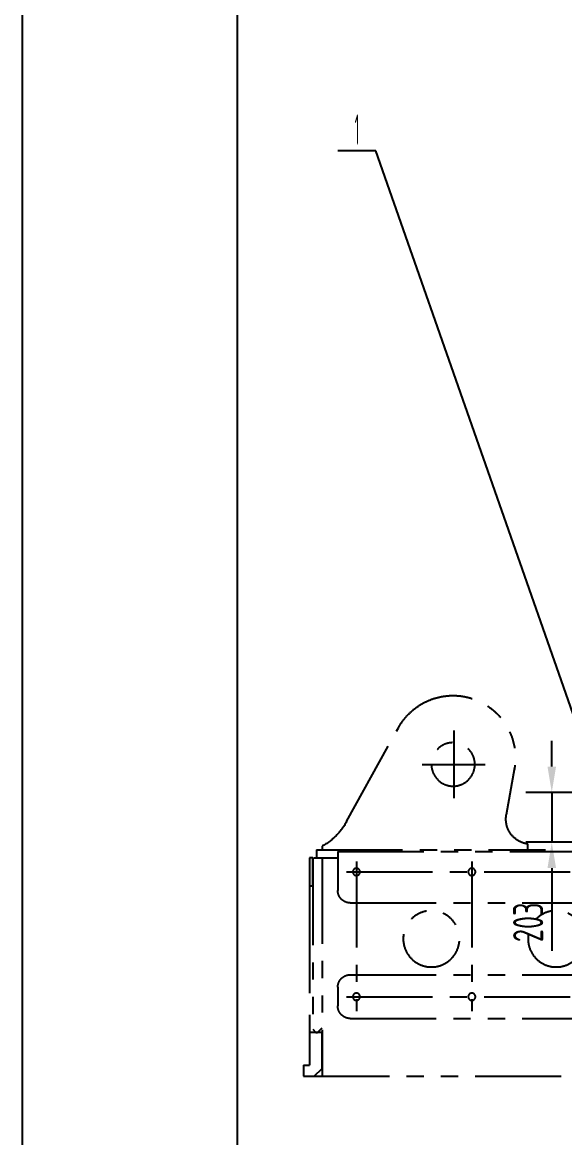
# Model space of a CAD drawing. Header units: millimetres. Extents: x 0 to 14700, y -398 to 10395.
# Drawn here: x 0 to 2208, y 3537 to 8076 of the extents above; entities that cross this region are included whole.
import ezdxf
from ezdxf.enums import TextEntityAlignment as Align

# ---------------------------------------------------------------- set-up
doc = ezdxf.new("R2010")
doc.units = ezdxf.units.MM
doc.header["$LTSCALE"] = 350
doc.linetypes.add('G', pattern=[2, 1.25, -0.25, 0.25, -0.25])
doc.linetypes.add('K', pattern=[2.5, 1.25, -0.25, 0.25, -0.25, 0.25, -0.25])
for name, color, linetype in [('01', 7, 'Continuous'), ('02', 1, 'Continuous'), ('05', 142, 'G'), ('07', 6, 'K'), ('08', 1, 'Continuous'), ('11', 3, 'Continuous')]:
    doc.layers.add(name, color=color, linetype=linetype)
doc.styles.get("Standard").update_dxf_attribs({"font": 'isocp', "width": 0.707, "bigfont": 'intecad.shx'})
doc.dimstyles.new('INTE', dxfattribs={"dimscale": 35, "dimtxt": 3.5, "dimasz": 3, "dimexe": 3, "dimexo": 0, "dimgap": 1, "dimtad": 1, "dimdec": 1, "dimdsep": 46, "dimtxsty": 'Standard', "dimcen": 0, "dimclrd": 1, "dimclre": 1, "dimclrt": 3, "dimaunit": 1, "dimadec": 0, "dimazin": 0, "dimtfac": 1, "dimtdec": 1, "dimtmove": 0, "dimatfit": 0, "dimfxl": 0, "dimarcsym": 0})

# ---------------------------------------------------------------- blocks, each defined once
blk = doc.blocks.new('A$C2F3B3551')
at = {"layer": '05', "color": 142, "linetype": 'G', "ltscale": 0.8}
for p, q in [((8367.1, 2063.4), (8367.1, 1787.4)), ((8495.3, 1925.4), (8238.9, 1925.4)), ((8293.2, 1530.2), (8293.2, 920.6)), ((8763.1, 1530.2), (8763.1, 920.6)), ((8803.1, 1487.8), (331.2, 1487.8)), ((8803.1, 979.8), (331.2, 979.8))]:
    blk.add_line(p, q, dxfattribs=at)
at = {"layer": '07', "color": 6, "linetype": 'K', "ltscale": 0.8}
for p, q in [((8802.9, 1692.4), (8592.4, 2074.1)), ((8119.3, 1910.9), (8152.9, 1720.2)), ((8065, 1577.4), (8065, 1601.4)), ((8903, 1592.4), (8903, 1577.4)), ((8903, 1592.4), (8903, 1577.4)), ((8839, 1570.4), (1169, 1570.4)), ((8925, 1577.4), (7993.4, 1577.4)), ((8839, 1570.4), (8839, 1412.4)), ((8903, 1545.4), (8839, 1545.4)), ((8903, 1545.4), (8903, 706.4)), ((8903, 1545.4), (8903, 853.4)), ((8903, 1545.4), (8903, 656.4)), ((8935, 1545.4), (8903, 1545.4)), ((8925, 1577.4), (8925, 1545.4)), ((8935, 1545.4), (8941, 1539.4)), ((8941, 1545.4), (8953.6, 1545.4)), ((8941, 1431.4), (8941, 1545.4)), ((8953.6, 1545.4), (8953.6, 1431.4)), ((8941, 1539.4), (8941, 847.4)), ((8953.6, 1431.4), (8941, 1431.4)), ((8788, 1361.4), (356, 1361.4)), ((8788, 1069.4), (356, 1069.4)), ((8839, 1018.4), (8839, 942.4)), ((8788, 891.4), (356, 891.4)), ((8922, 834.4), (8903, 853.4)), ((8903, 688.4), (8903, 834.4)), ((8903, 834.4), (8953.6, 834.4)), ((8928, 834.4), (8922, 834.4)), ((8941, 847.4), (8928, 834.4)), ((8953.6, 834.4), (8953.6, 701.1)), ((8903, 706.4), (8903, 656.4)), ((8935, 656.4), (8903, 688.4)), ((8979, 701.1), (8953.6, 701.1)), ((8979, 701.1), (8979, 656.4)), ((8979, 656.4), (0, 656.4))]:
    blk.add_line(p, q, dxfattribs=at)
at = {"layer": '07', "color": 6, "linetype": 'K'}
blk.add_line((8953.6, 1431.4), (8953.6, 834.4), dxfattribs=at)
at = {"layer": '07', "color": 6, "linetype": 'K', "ltscale": 0.8}
for centre, radius in [((8369.4, 1925.4), 88.5), ((8293.2, 1487.8), 14.8), ((8763.1, 1487.8), 14.8), ((7950, 1215.4), 114.5), ((8458, 1215.4), 114.5), ((8293.2, 979.8), 14.8), ((8763.1, 979.8), 14.8)]:
    blk.add_circle(centre, radius, dxfattribs=at)
for centre, radius, start, end in [((8370, 1951.4), 254, 28.8717, 190.8095), ((8052.4, 1702.6), 102, 277.0954, 10), ((9025.3, 1815), 254, 208.8717, 241.2152), ((8788, 1412.4), 51, 270, 0), ((8788, 1018.4), 51, 0, 90), ((8788, 942.4), 51, 270, 0)]:
    blk.add_arc(centre, radius, start, end, dxfattribs=at)
blk = doc.blocks.new('*D123')
at = {"layer": '08', "color": 1, "lineweight": -2}
for p, q in [((2155.6, 5047.3), (2155.6, 5152.3)), ((4177.2, 4942.3), (2050.6, 4942.3)), ((2155.6, 4942.3), (2155.6, 4739.3)), ((4177.2, 4739.3), (2050.6, 4739.3)), ((2155.6, 4634.3), (2155.6, 4297.6))]:
    blk.add_line(p, q, dxfattribs=at)
at = {"layer": '08', "color": 1}
for points in [[(2138.1, 5047.3), (2173.1, 5047.3), (2155.6, 4942.3)], [(2138.1, 4634.3), (2173.1, 4634.3), (2155.6, 4739.3)]]:
    blk.add_solid(points, dxfattribs=at)
at = {"layer": 'Defpoints', "color": 0}
for p in [(4177.2, 4942.3), (2155.6, 4739.3), (4177.2, 4739.3)]:
    blk.add_point(p, dxfattribs=at)
at = {"layer": '08', "color": 3, "insert": (2059.4, 4413.5), "char_height": 122.5, "attachment_point": 5, "rotation": 90}
blk.add_mtext('203', dxfattribs=at)
blk = doc.blocks.new('*U149')
at = {"layer": '01'}
blk.add_lwpolyline([(25, 292), (25, 5)], dxfattribs=at)
at = {"layer": '02'}
blk.add_lwpolyline([(0, 297), (0, 0)], dxfattribs=at)

msp = doc.modelspace()

# ---------------------------------------------------------------- linework, layer by layer
at = {"layer": '02'}
for p, q in [((1439.95, 7552.77), (1284.95, 7552.77)), ((2396.55, 4819.54), (1439.95, 7552.77))]:
    msp.add_line(p, q, dxfattribs=at)

# ---------------------------------------------------------------- block references
at = {"layer": '01', "xscale": 35, "yscale": 35, "zscale": 35}
msp.add_blockref('*U149', (0, 0), dxfattribs=at)
at = {"layer": '05', "color": 142, "linetype": 'G', "xscale": -1}
msp.add_blockref('A$C2F3B3551', (10123.35, 3130.88), dxfattribs=at)

# ---------------------------------------------------------------- texts
at = {"layer": '11', "width": 0.404}
msp.add_text('1', height=123.74, dxfattribs=at).set_placement((1353.7, 7577.77), (1371.2, 7577.77), align=Align.FIT)

# ---------------------------------------------------------------- dimensions: what is measured, and where the dimension line sits
at = {"layer": '08'}
dim = msp.add_linear_dim(base=(2155.64, 4739.31), p1=(4177.23, 4942.31), p2=(4177.23, 4739.31), angle=90, dimstyle='INTE', dxfattribs=at)
dim.commit()
dim.dimension.update_dxf_attribs({"geometry": '*D123', "text_midpoint": (2059.37, 4413.47)})

doc.saveas('drawing.dxf')
